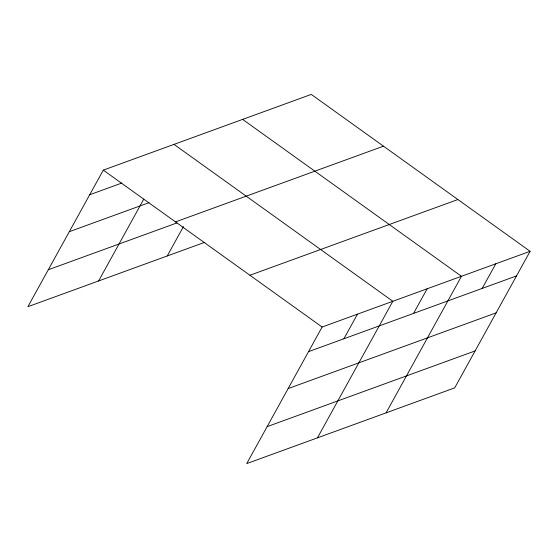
<?xml version="1.0" encoding="UTF-8"?>
<svg xmlns="http://www.w3.org/2000/svg" width="558" height="558" viewBox="0 0 558 558"><rect width="100%" height="100%" fill="white"/><g stroke="black" fill="none" stroke-linecap="round" stroke-linejoin="round"><path stroke-width="0.84" d="M530.1 251.302L322.119 327.03L246.727 463.593L454.707 387.873L530.1 251.302L311.273 94.407L103.293 170.127L27.9 306.698L204.835 242.277M98.613 280.953L143.762 199.157M167.247 255.962L183.477 226.555M343.881 338.776L357.476 314.154M317.439 437.849L392.832 301.278L174.005 144.382M413.555 313.408L427.149 288.786M386.073 412.857L461.466 276.294L242.639 119.391M482.189 288.416L495.783 263.794M89.698 194.749L121.839 183.045M69.304 231.696L149.007 202.673M175.505 221.903L383.485 146.182M48.295 269.758L177.019 222.886M249.9 275.254L457.888 199.527M308.525 351.652L516.506 275.924M288.13 388.591L496.118 312.864M267.122 426.654L475.102 350.926M103.293 170.127L322.119 327.03"/></g></svg>
